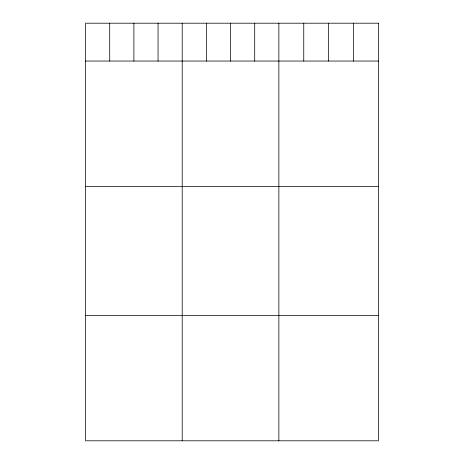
<?xml version="1.0" encoding="UTF-8"?>
<svg xmlns="http://www.w3.org/2000/svg" width="464" height="464" viewBox="0 0 464 464"><rect width="100%" height="100%" fill="white"/><g stroke="black" fill="none" stroke-linecap="round" stroke-linejoin="round"><path stroke-width="0.7" d="M85.567 61.051L378.433 61.051M85.567 186.366L378.433 186.366M85.567 315.485L378.433 315.485M353.539 23.2L353.539 61.051M328.645 23.2L328.645 61.051M303.752 23.2L303.752 61.051M278.858 23.2L278.858 440.8M254.695 23.2L254.695 61.051M230.538 23.2L230.538 61.051M206.376 23.2L206.376 61.051M182.213 23.2L182.213 440.8M158.05 23.2L158.05 61.051M133.893 23.2L133.893 61.051M109.73 23.2L109.73 61.051M378.433 23.2L85.567 23.2L85.567 440.8L378.433 440.8L378.433 23.2"/></g></svg>
